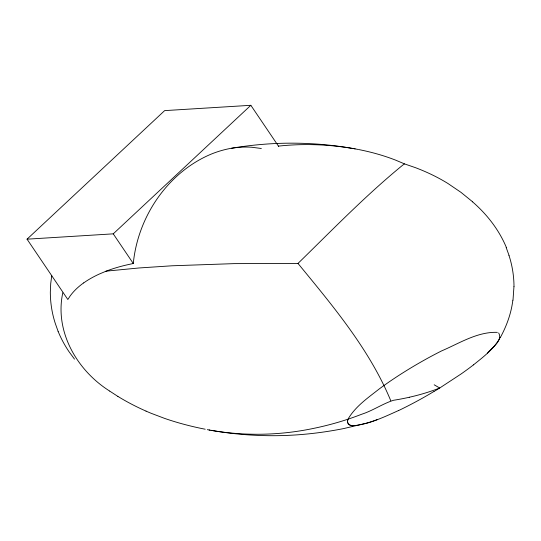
<?xml version="1.0" encoding="UTF-8"?>
<svg xmlns="http://www.w3.org/2000/svg" width="541" height="541" viewBox="0 0 541 541"><rect width="100%" height="100%" fill="white"/><g stroke="black" fill="none" stroke-linecap="round" stroke-linejoin="round"><path stroke-width="0.81" d="M513.95 286.689L513.003 300.194M105.962 271.203A96.359 57.995 -14.6 0 1 127.493 264.772L133.282 263.494C137.671 218.429 165.654 175.291 207.061 155.943A59.578 35.855 -14.6 0 1 231.582 148.227A233.496 140.525 -14.6 0 1 260.397 144.555C291.349 141.796 322.666 143.162 353.273 148.559M51.74 275.7L50.719 283.545L50.327 292.187A277.526 167.02 -14.6 0 0 55.317 323.511L58.103 331.369M62.783 292.809C54.391 331.734 77.194 370.666 109.688 391.062M347.836 419.931C345.834 424.049 350.805 426.24 354.118 425.598C349.547 426.876 345.584 422.291 348.465 418.396C355.877 406.102 368.123 397.716 379.194 388.979A281.164 169.211 -14.6 0 1 384.387 385.219L389.29 381.79A335.42 201.861 -14.6 0 1 424.13 360.205L426.159 359.062A302.987 182.344 -14.6 0 1 441.659 350.879C459.377 343.319 477.48 331.606 497.348 332.357M500.141 337.584C494.021 348.965 483.323 356.911 473.476 364.877M83.666 282.923L86.229 281.171A69.025 41.542 -14.6 0 1 99.314 274.044L105.982 271.23L109.695 270.798L139.145 267.964L172.031 265.787L234.104 263.629L297.99 263.433C332.208 230.04 365.581 195.538 402.619 165.228A35.571 21.41 -14.6 0 1 404.12 164.166L404.526 163.903L415.393 167.642A260.931 157.032 -14.6 0 1 447.989 183.527L460.952 192.332L472.665 201.854M487.556 353.063C491.728 347.822 503.191 340.499 498.667 332.958M83.639 282.909A59.686 35.922 -14.6 0 0 70.147 295.974L67.835 299.511L27.05 239.176L164.653 110.621L250.848 105.299L278.683 146.483M27.05 239.176L113.245 233.847L250.848 105.299M439.022 388.458L461.202 373.899A282.551 170.043 -14.6 0 0 473.483 364.877M438.318 388.891L435.16 390.805M434.112 391.434L434.457 391.224M409.246 397.277A151.886 91.409 -14.6 0 1 393.483 400.286C382.548 403.789 372.621 410.768 361.503 414.311C345.997 420.357 329.963 425.016 313.665 428.377C279.968 435.464 244.938 436.215 211.004 430.318M398.561 410.524C384.577 416.807 370.355 423.657 354.984 425.551M278.439 146.117C302.703 143.5 327.319 144.285 351.4 148.241M352.069 148.335L355.133 148.883M209.144 429.987C240.339 435.661 272.299 437.128 303.88 434.315A233.198 140.342 -14.6 0 0 343.887 428.526L367.657 422.9A94.547 56.9 -14.6 0 0 377.016 419.715M261.35 148.484L251.7 147.247A59.07 35.55 -14.6 0 0 238.723 147.368A55.622 33.474 -14.6 0 0 231.582 148.288M354.531 148.775L357.926 149.411M207.304 429.649L209.746 430.102M404.526 163.903L395.89 160.244A229.851 138.327 -14.6 0 0 358.561 149.526M434.18 384.793L439.725 388.025L436.039 389.432A128.92 77.586 -14.6 0 1 409.246 397.256M117.87 396.404L109.776 391.15M297.99 263.433C332.918 306.037 369.483 349.33 390.758 400.698M74.496 359.129L68.896 351.515A288.874 173.85 -14.6 0 1 58.117 331.363M113.245 233.847L133.282 263.494M506.166 247.507L509.02 255.345M434.051 391.393A294.196 177.056 -14.6 0 1 398.595 410.565M146.029 411.106A335.887 202.138 -14.6 0 1 117.884 396.397M146.023 411.113A303.643 182.736 -14.6 0 0 151.27 413.344L164.518 418.362A309.783 186.429 -14.6 0 0 205.201 429.223M512.834 300.214A209.888 126.31 -14.6 0 1 500.283 337.598M508.959 255.359A277.526 167.02 -14.6 0 1 513.997 286.676M472.611 201.888A297.252 178.895 -14.6 0 1 506.362 247.447"/></g></svg>
